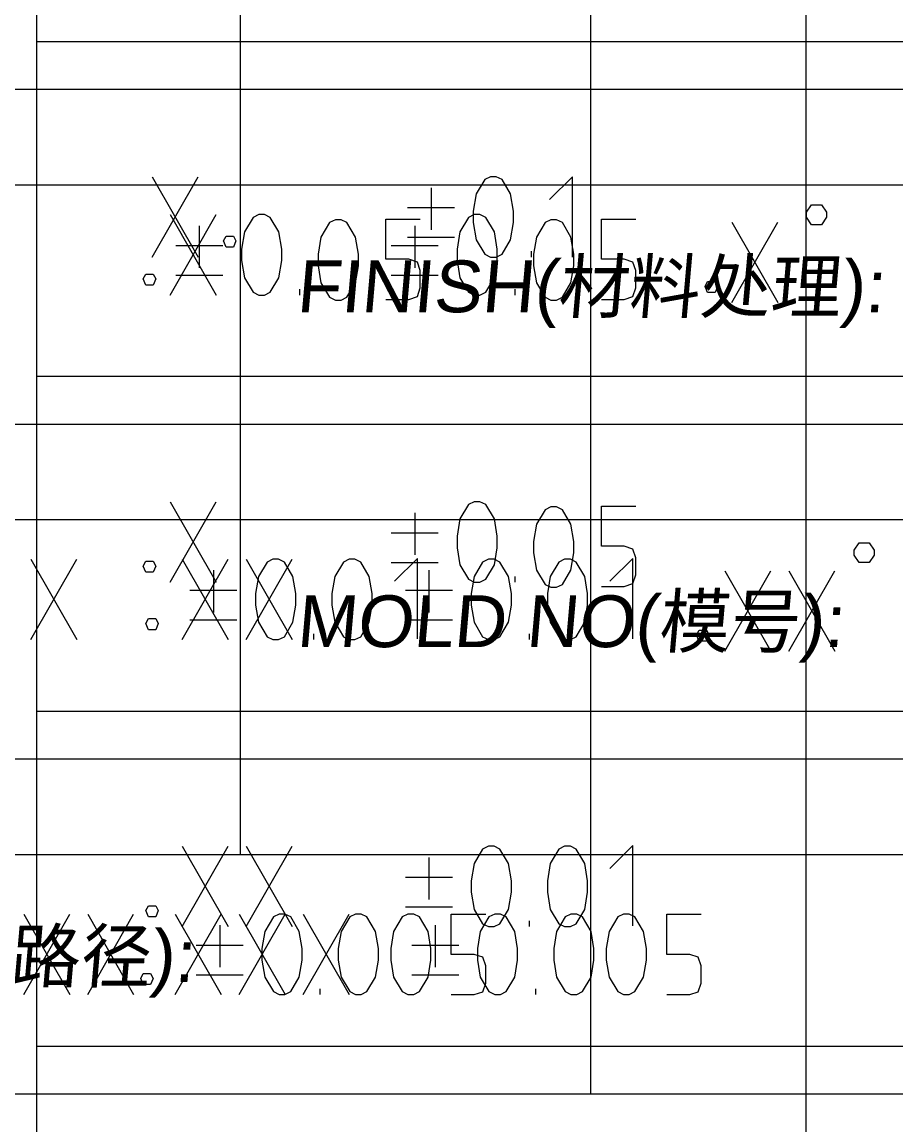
# Model space of a CAD drawing. Extents: x -144 to 4730, y -3845 to 502.
# Drawn here: x 116.6 to 127.72, y -264.95 to -250.91 of the extents above; entities that cross this region are included whole.
import ezdxf

# ---------------------------------------------------------------- set-up
doc = ezdxf.new("R2010")
doc.units = 0
doc.header["$LTSCALE"] = 15
doc.header["$MEASUREMENT"] = 0
doc.layers.add('轮廊线', color=7, linetype='CONTINUOUS', lineweight=13)
doc.styles.add('标准', font='arial.ttf', dxfattribs={"oblique": 5})

msp = doc.modelspace()

# ---------------------------------------------------------------- linework, layer by layer
at = {"layer": '轮廊线', "color": 7, "linetype": 'Continuous', "lineweight": 9}
for p, q in [((119.377, -240.195), (119.377, -261.508)), ((119.377, -240.195), (119.377, -261.508)), ((116.785, -247.505), (116.785, -273.08)), ((116.785, -247.505), (116.785, -273.08)), ((123.833, -247.505), (123.833, -264.555)), ((123.833, -247.505), (123.833, -264.555)), ((126.574, -247.505), (126.574, -264.555)), ((126.574, -247.505), (126.574, -264.555)), ((116.785, -251.16), (116.785, -276.735)), ((116.785, -251.16), (190.873, -251.16)), ((116.785, -251.16), (116.785, -276.735)), ((116.785, -251.16), (190.873, -251.16)), ((126.574, -251.16), (126.574, -268.21)), ((126.574, -251.16), (126.574, -268.21)), ((114.044, -251.768), (145.875, -251.768)), ((114.044, -251.768), (145.875, -251.768)), ((116.785, -251.768), (148.616, -251.768)), ((116.785, -251.768), (148.616, -251.768)), ((87.546, -252.983), (161.634, -252.983)), ((87.546, -252.983), (161.634, -252.983)), ((116.785, -255.422), (148.616, -255.422)), ((116.785, -255.422), (148.616, -255.422)), ((114.044, -256.03), (188.132, -256.03)), ((114.044, -256.03), (188.132, -256.03)), ((116.785, -256.03), (190.873, -256.03)), ((116.785, -256.03), (190.873, -256.03)), ((87.546, -257.245), (161.634, -257.245)), ((87.546, -257.245), (161.634, -257.245)), ((116.785, -259.685), (190.873, -259.685)), ((116.785, -259.685), (190.873, -259.685)), ((114.044, -260.293), (188.132, -260.293)), ((114.044, -260.293), (188.132, -260.293)), ((116.785, -260.293), (190.873, -260.293)), ((116.785, -260.293), (190.873, -260.293)), ((87.546, -261.508), (161.634, -261.508)), ((87.546, -261.508), (161.634, -261.508)), ((116.785, -263.948), (190.873, -263.948)), ((116.785, -263.948), (190.873, -263.948)), ((114.044, -264.555), (188.132, -264.555)), ((114.044, -264.555), (188.132, -264.555)), ((116.785, -264.555), (190.873, -264.555)), ((116.785, -264.555), (190.873, -264.555))]:
    msp.add_line(p, q, dxfattribs=at)
at = {"layer": '轮廊线', "color": 3, "lineweight": 9}
for p, q in [((118.258, -252.881), (118.842, -253.904)), ((118.258, -253.904), (118.842, -252.881)), ((118.258, -252.881), (118.842, -253.904)), ((118.258, -253.904), (118.842, -252.881)), ((122.489, -252.917), (122.38, -253.1)), ((122.489, -252.917), (122.38, -253.1)), ((122.563, -252.881), (122.489, -252.917)), ((122.563, -252.881), (122.489, -252.917)), ((122.636, -252.881), (122.563, -252.881)), ((122.636, -252.881), (122.563, -252.881)), ((122.709, -252.917), (122.636, -252.881)), ((122.709, -252.917), (122.636, -252.881)), ((122.818, -253.1), (122.709, -252.917)), ((122.818, -253.1), (122.709, -252.917)), ((123.606, -252.881), (123.314, -253.173)), ((123.606, -252.881), (123.314, -253.173)), ((123.606, -253.904), (123.606, -252.881)), ((123.606, -253.904), (123.606, -252.881)), ((121.806, -253.022), (121.806, -253.557)), ((121.806, -253.022), (121.806, -253.557)), ((122.38, -253.1), (122.343, -253.319)), ((122.38, -253.1), (122.343, -253.319)), ((122.855, -253.319), (122.818, -253.1)), ((122.855, -253.319), (122.818, -253.1)), ((121.507, -253.274), (122.105, -253.274)), ((121.507, -253.274), (122.105, -253.274)), ((126.584, -253.334), (126.647, -253.24)), ((126.584, -253.334), (126.647, -253.24)), ((126.647, -253.24), (126.773, -253.24)), ((126.647, -253.24), (126.773, -253.24)), ((126.773, -253.24), (126.836, -253.334)), ((126.773, -253.24), (126.836, -253.334)), ((118.489, -253.364), (119.073, -254.387)), ((118.489, -254.387), (119.073, -253.364)), ((118.489, -253.364), (119.073, -254.387)), ((118.489, -254.387), (119.073, -253.364)), ((119.542, -253.401), (119.432, -253.584)), ((119.542, -253.401), (119.432, -253.584)), ((119.615, -253.364), (119.542, -253.401)), ((119.615, -253.364), (119.542, -253.401)), ((119.688, -253.364), (119.615, -253.364)), ((119.688, -253.364), (119.615, -253.364)), ((119.761, -253.401), (119.688, -253.364)), ((119.761, -253.401), (119.688, -253.364)), ((119.871, -253.584), (119.761, -253.401)), ((119.871, -253.584), (119.761, -253.401)), ((121.232, -253.42), (121.67, -253.42)), ((121.232, -253.931), (121.232, -253.42)), ((121.232, -253.42), (121.67, -253.42)), ((121.232, -253.931), (121.232, -253.42)), ((122.283, -253.401), (122.174, -253.584)), ((122.283, -253.401), (122.174, -253.584)), ((122.356, -253.364), (122.283, -253.401)), ((122.356, -253.364), (122.283, -253.401)), ((122.343, -253.319), (122.343, -253.465)), ((122.343, -253.319), (122.343, -253.465)), ((122.429, -253.364), (122.356, -253.364)), ((122.429, -253.364), (122.356, -253.364)), ((122.502, -253.401), (122.429, -253.364)), ((122.502, -253.401), (122.429, -253.364)), ((122.612, -253.584), (122.502, -253.401)), ((122.612, -253.584), (122.502, -253.401)), ((122.855, -253.465), (122.855, -253.319)), ((122.855, -253.465), (122.855, -253.319)), ((123.973, -253.42), (124.411, -253.42)), ((123.973, -253.931), (123.973, -253.42)), ((123.973, -253.42), (124.411, -253.42)), ((123.973, -253.931), (123.973, -253.42)), ((126.584, -253.397), (126.584, -253.334)), ((126.584, -253.397), (126.584, -253.334)), ((126.647, -253.492), (126.584, -253.397)), ((126.647, -253.492), (126.584, -253.397)), ((126.836, -253.397), (126.773, -253.492)), ((126.836, -253.397), (126.773, -253.492)), ((126.836, -253.334), (126.836, -253.397)), ((126.836, -253.334), (126.836, -253.397)), ((118.858, -253.506), (118.858, -254.041)), ((118.858, -253.506), (118.858, -254.041)), ((120.516, -253.466), (120.406, -253.649)), ((120.516, -253.466), (120.406, -253.649)), ((120.589, -253.429), (120.516, -253.466)), ((120.589, -253.429), (120.516, -253.466)), ((120.662, -253.429), (120.589, -253.429)), ((120.662, -253.429), (120.589, -253.429)), ((120.735, -253.466), (120.662, -253.429)), ((120.735, -253.466), (120.662, -253.429)), ((120.845, -253.649), (120.735, -253.466)), ((120.845, -253.649), (120.735, -253.466)), ((121.599, -253.506), (121.599, -254.041)), ((121.599, -253.506), (121.599, -254.041)), ((122.343, -253.465), (122.38, -253.685)), ((122.343, -253.465), (122.38, -253.685)), ((122.818, -253.685), (122.855, -253.465)), ((122.818, -253.685), (122.855, -253.465)), ((123.257, -253.466), (123.148, -253.649)), ((123.257, -253.466), (123.148, -253.649)), ((123.33, -253.429), (123.257, -253.466)), ((123.33, -253.429), (123.257, -253.466)), ((123.403, -253.429), (123.33, -253.429)), ((123.403, -253.429), (123.33, -253.429)), ((123.477, -253.466), (123.403, -253.429)), ((123.477, -253.466), (123.403, -253.429)), ((123.586, -253.649), (123.477, -253.466)), ((123.586, -253.649), (123.477, -253.466)), ((125.633, -253.459), (126.217, -254.482)), ((125.633, -254.482), (126.217, -253.459)), ((125.633, -253.459), (126.217, -254.482)), ((125.633, -254.482), (126.217, -253.459)), ((125.633, -253.459), (126.217, -254.482)), ((125.633, -254.482), (126.217, -253.459)), ((125.633, -253.459), (126.217, -254.482)), ((125.633, -254.482), (126.217, -253.459)), ((126.773, -253.492), (126.647, -253.492)), ((126.773, -253.492), (126.647, -253.492)), ((119.166, -253.699), (119.198, -253.636)), ((119.166, -253.699), (119.198, -253.636)), ((119.198, -253.778), (119.166, -253.699)), ((119.198, -253.778), (119.166, -253.699)), ((119.198, -253.636), (119.292, -253.636)), ((119.198, -253.636), (119.292, -253.636)), ((119.292, -253.636), (119.324, -253.699)), ((119.292, -253.636), (119.324, -253.699)), ((119.324, -253.699), (119.292, -253.778)), ((119.324, -253.699), (119.292, -253.778)), ((119.432, -253.584), (119.396, -253.803)), ((119.432, -253.584), (119.396, -253.803)), ((119.907, -253.803), (119.871, -253.584)), ((119.907, -253.803), (119.871, -253.584)), ((120.406, -253.649), (120.37, -253.868)), ((120.406, -253.649), (120.37, -253.868)), ((120.882, -253.868), (120.845, -253.649)), ((120.882, -253.868), (120.845, -253.649)), ((121.507, -253.652), (122.105, -253.652)), ((121.507, -253.652), (122.105, -253.652)), ((122.174, -253.584), (122.137, -253.803)), ((122.174, -253.584), (122.137, -253.803)), ((122.38, -253.685), (122.489, -253.867)), ((122.38, -253.685), (122.489, -253.867)), ((122.649, -253.803), (122.612, -253.584)), ((122.649, -253.803), (122.612, -253.584)), ((122.709, -253.867), (122.818, -253.685)), ((122.709, -253.867), (122.818, -253.685)), ((123.148, -253.649), (123.111, -253.868)), ((123.148, -253.649), (123.111, -253.868)), ((123.623, -253.868), (123.586, -253.649)), ((123.623, -253.868), (123.586, -253.649)), ((118.559, -253.758), (119.157, -253.758)), ((118.559, -253.758), (119.157, -253.758)), ((119.292, -253.778), (119.198, -253.778)), ((119.292, -253.778), (119.198, -253.778)), ((119.396, -253.803), (119.396, -253.949)), ((119.396, -253.803), (119.396, -253.949)), ((119.907, -253.949), (119.907, -253.803)), ((119.907, -253.949), (119.907, -253.803)), ((121.3, -253.758), (121.899, -253.758)), ((121.3, -253.758), (121.899, -253.758)), ((122.137, -253.803), (122.137, -253.949)), ((122.137, -253.803), (122.137, -253.949)), ((122.649, -253.949), (122.649, -253.803)), ((122.649, -253.949), (122.649, -253.803)), ((123.084, -253.904), (123.084, -253.831)), ((123.084, -253.904), (123.084, -253.831)), ((119.396, -253.949), (119.432, -254.168)), ((119.396, -253.949), (119.432, -254.168)), ((119.871, -254.168), (119.907, -253.949)), ((119.871, -254.168), (119.907, -253.949)), ((120.37, -253.868), (120.37, -254.014)), ((120.37, -253.868), (120.37, -254.014)), ((120.882, -254.014), (120.882, -253.868)), ((120.882, -254.014), (120.882, -253.868)), ((121.524, -253.931), (121.232, -253.931)), ((121.524, -253.931), (121.232, -253.931)), ((121.633, -253.968), (121.524, -253.931)), ((121.633, -253.968), (121.524, -253.931)), ((121.67, -254.077), (121.633, -253.968)), ((121.67, -254.077), (121.633, -253.968)), ((122.137, -253.949), (122.174, -254.168)), ((122.137, -253.949), (122.174, -254.168)), ((122.489, -253.867), (122.563, -253.904)), ((122.489, -253.867), (122.563, -253.904)), ((122.563, -253.904), (122.636, -253.904)), ((122.563, -253.904), (122.636, -253.904)), ((122.612, -254.168), (122.649, -253.949)), ((122.612, -254.168), (122.649, -253.949)), ((122.636, -253.904), (122.709, -253.867)), ((122.636, -253.904), (122.709, -253.867)), ((123.111, -253.868), (123.111, -254.014)), ((123.111, -253.868), (123.111, -254.014)), ((123.623, -254.014), (123.623, -253.868)), ((123.623, -254.014), (123.623, -253.868)), ((124.265, -253.931), (123.973, -253.931)), ((124.265, -253.931), (123.973, -253.931)), ((124.375, -253.968), (124.265, -253.931)), ((124.375, -253.968), (124.265, -253.931)), ((124.411, -254.077), (124.375, -253.968)), ((124.411, -254.077), (124.375, -253.968)), ((118.146, -254.183), (118.177, -254.12)), ((118.146, -254.183), (118.177, -254.12)), ((118.177, -254.12), (118.272, -254.12)), ((118.177, -254.12), (118.272, -254.12)), ((118.272, -254.12), (118.303, -254.183)), ((118.272, -254.12), (118.303, -254.183)), ((120.37, -254.014), (120.406, -254.233)), ((120.37, -254.014), (120.406, -254.233)), ((120.845, -254.233), (120.882, -254.014)), ((120.845, -254.233), (120.882, -254.014)), ((121.67, -254.297), (121.67, -254.077)), ((121.67, -254.297), (121.67, -254.077)), ((123.111, -254.014), (123.148, -254.233)), ((123.111, -254.014), (123.148, -254.233)), ((123.586, -254.233), (123.623, -254.014)), ((123.586, -254.233), (123.623, -254.014)), ((124.411, -254.297), (124.411, -254.077)), ((124.411, -254.297), (124.411, -254.077)), ((118.177, -254.262), (118.146, -254.183)), ((118.177, -254.262), (118.146, -254.183)), ((118.272, -254.262), (118.177, -254.262)), ((118.272, -254.262), (118.177, -254.262)), ((118.303, -254.183), (118.272, -254.262)), ((118.303, -254.183), (118.272, -254.262)), ((118.559, -254.136), (119.157, -254.136)), ((118.559, -254.136), (119.157, -254.136)), ((119.432, -254.168), (119.542, -254.351)), ((119.432, -254.168), (119.542, -254.351)), ((119.761, -254.351), (119.871, -254.168)), ((119.761, -254.351), (119.871, -254.168)), ((120.406, -254.233), (120.516, -254.416)), ((120.406, -254.233), (120.516, -254.416)), ((120.735, -254.416), (120.845, -254.233)), ((120.735, -254.416), (120.845, -254.233)), ((121.3, -254.136), (121.899, -254.136)), ((121.3, -254.136), (121.899, -254.136)), ((122.174, -254.168), (122.283, -254.351)), ((122.174, -254.168), (122.283, -254.351)), ((122.502, -254.351), (122.612, -254.168)), ((122.502, -254.351), (122.612, -254.168)), ((123.148, -254.233), (123.257, -254.416)), ((123.148, -254.233), (123.257, -254.416)), ((123.477, -254.416), (123.586, -254.233)), ((123.477, -254.416), (123.586, -254.233)), ((125.293, -254.277), (125.324, -254.214)), ((125.293, -254.277), (125.324, -254.214)), ((125.293, -254.277), (125.324, -254.214)), ((125.293, -254.277), (125.324, -254.214)), ((125.324, -254.214), (125.419, -254.214)), ((125.324, -254.214), (125.419, -254.214)), ((125.324, -254.214), (125.419, -254.214)), ((125.324, -254.214), (125.419, -254.214)), ((125.419, -254.214), (125.45, -254.277)), ((125.419, -254.214), (125.45, -254.277)), ((125.419, -254.214), (125.45, -254.277)), ((125.419, -254.214), (125.45, -254.277)), ((119.542, -254.351), (119.615, -254.387)), ((119.542, -254.351), (119.615, -254.387)), ((119.615, -254.387), (119.688, -254.387)), ((119.615, -254.387), (119.688, -254.387)), ((119.688, -254.387), (119.761, -254.351)), ((119.688, -254.387), (119.761, -254.351)), ((120.137, -254.387), (120.137, -254.314)), ((120.137, -254.387), (120.137, -254.314)), ((121.524, -254.443), (121.633, -254.406)), ((121.524, -254.443), (121.633, -254.406)), ((121.633, -254.406), (121.67, -254.297)), ((121.633, -254.406), (121.67, -254.297)), ((122.283, -254.351), (122.356, -254.387)), ((122.283, -254.351), (122.356, -254.387)), ((122.356, -254.387), (122.429, -254.387)), ((122.356, -254.387), (122.429, -254.387)), ((122.429, -254.387), (122.502, -254.351)), ((122.429, -254.387), (122.502, -254.351)), ((122.878, -254.387), (122.878, -254.314)), ((122.878, -254.387), (122.878, -254.314)), ((124.265, -254.443), (124.375, -254.406)), ((124.265, -254.443), (124.375, -254.406)), ((124.375, -254.406), (124.411, -254.297)), ((124.375, -254.406), (124.411, -254.297)), ((125.324, -254.356), (125.293, -254.277)), ((125.324, -254.356), (125.293, -254.277)), ((125.324, -254.356), (125.293, -254.277)), ((125.324, -254.356), (125.293, -254.277)), ((125.419, -254.356), (125.324, -254.356)), ((125.419, -254.356), (125.324, -254.356)), ((125.419, -254.356), (125.324, -254.356)), ((125.419, -254.356), (125.324, -254.356)), ((125.45, -254.277), (125.419, -254.356)), ((125.45, -254.277), (125.419, -254.356)), ((125.45, -254.277), (125.419, -254.356)), ((125.45, -254.277), (125.419, -254.356)), ((120.516, -254.416), (120.589, -254.452)), ((120.516, -254.416), (120.589, -254.452)), ((120.589, -254.452), (120.662, -254.452)), ((120.589, -254.452), (120.662, -254.452)), ((120.662, -254.452), (120.735, -254.416)), ((120.662, -254.452), (120.735, -254.416)), ((121.232, -254.443), (121.524, -254.443)), ((121.232, -254.443), (121.524, -254.443)), ((123.257, -254.416), (123.33, -254.452)), ((123.257, -254.416), (123.33, -254.452)), ((123.33, -254.452), (123.403, -254.452)), ((123.33, -254.452), (123.403, -254.452)), ((123.403, -254.452), (123.477, -254.416)), ((123.403, -254.452), (123.477, -254.416)), ((123.973, -254.443), (124.265, -254.443)), ((123.973, -254.443), (124.265, -254.443)), ((118.489, -257.019), (119.073, -258.042)), ((118.489, -258.042), (119.073, -257.019)), ((118.489, -257.019), (119.073, -258.042)), ((118.489, -258.042), (119.073, -257.019)), ((122.283, -257.056), (122.174, -257.238)), ((122.283, -257.056), (122.174, -257.238)), ((122.356, -257.019), (122.283, -257.056)), ((122.356, -257.019), (122.283, -257.056)), ((122.429, -257.019), (122.356, -257.019)), ((122.429, -257.019), (122.356, -257.019)), ((122.502, -257.056), (122.429, -257.019)), ((122.502, -257.056), (122.429, -257.019)), ((122.612, -257.238), (122.502, -257.056)), ((122.612, -257.238), (122.502, -257.056)), ((121.599, -257.161), (121.599, -257.696)), ((121.599, -257.161), (121.599, -257.696)), ((123.257, -257.121), (123.148, -257.304)), ((123.257, -257.121), (123.148, -257.304)), ((123.33, -257.084), (123.257, -257.121)), ((123.33, -257.084), (123.257, -257.121)), ((123.403, -257.084), (123.33, -257.084)), ((123.403, -257.084), (123.33, -257.084)), ((123.477, -257.121), (123.403, -257.084)), ((123.477, -257.121), (123.403, -257.084)), ((123.586, -257.304), (123.477, -257.121)), ((123.586, -257.304), (123.477, -257.121)), ((123.973, -257.074), (124.411, -257.074)), ((123.973, -257.586), (123.973, -257.074)), ((123.973, -257.074), (124.411, -257.074)), ((123.973, -257.586), (123.973, -257.074)), ((122.174, -257.238), (122.137, -257.458)), ((122.174, -257.238), (122.137, -257.458)), ((122.649, -257.458), (122.612, -257.238)), ((122.649, -257.458), (122.612, -257.238)), ((123.148, -257.304), (123.111, -257.523)), ((123.148, -257.304), (123.111, -257.523)), ((123.623, -257.523), (123.586, -257.304)), ((123.623, -257.523), (123.586, -257.304)), ((121.3, -257.413), (121.899, -257.413)), ((121.3, -257.413), (121.899, -257.413)), ((122.137, -257.458), (122.137, -257.604)), ((122.137, -257.458), (122.137, -257.604)), ((122.649, -257.604), (122.649, -257.458)), ((122.649, -257.604), (122.649, -257.458)), ((122.137, -257.604), (122.174, -257.823)), ((122.137, -257.604), (122.174, -257.823)), ((122.612, -257.823), (122.649, -257.604)), ((122.612, -257.823), (122.649, -257.604)), ((123.111, -257.523), (123.111, -257.669)), ((123.111, -257.523), (123.111, -257.669)), ((123.623, -257.669), (123.623, -257.523)), ((123.623, -257.669), (123.623, -257.523)), ((124.265, -257.586), (123.973, -257.586)), ((124.265, -257.586), (123.973, -257.586)), ((124.375, -257.623), (124.265, -257.586)), ((124.375, -257.623), (124.265, -257.586)), ((124.411, -257.732), (124.375, -257.623)), ((124.411, -257.732), (124.375, -257.623)), ((127.191, -257.635), (127.254, -257.54)), ((127.191, -257.635), (127.254, -257.54)), ((127.191, -257.697), (127.191, -257.635)), ((127.191, -257.697), (127.191, -257.635)), ((127.254, -257.54), (127.38, -257.54)), ((127.254, -257.54), (127.38, -257.54)), ((127.38, -257.54), (127.443, -257.635)), ((127.38, -257.54), (127.443, -257.635)), ((127.443, -257.635), (127.443, -257.697)), ((127.443, -257.635), (127.443, -257.697)), ((116.714, -257.75), (117.299, -258.774)), ((116.714, -258.774), (117.299, -257.75)), ((116.714, -257.75), (117.299, -258.774)), ((116.714, -258.774), (117.299, -257.75)), ((118.146, -257.838), (118.177, -257.775)), ((118.146, -257.838), (118.177, -257.775)), ((118.177, -257.775), (118.272, -257.775)), ((118.177, -257.775), (118.272, -257.775)), ((118.272, -257.775), (118.303, -257.838)), ((118.272, -257.775), (118.303, -257.838)), ((118.641, -257.75), (119.226, -258.774)), ((118.641, -258.774), (119.226, -257.75)), ((118.641, -257.75), (119.226, -258.774)), ((118.641, -258.774), (119.226, -257.75)), ((119.455, -257.75), (120.04, -258.774)), ((119.455, -258.774), (120.04, -257.75)), ((119.455, -257.75), (120.04, -258.774)), ((119.455, -258.774), (120.04, -257.75)), ((119.794, -257.75), (119.721, -257.787)), ((119.794, -257.75), (119.721, -257.787)), ((119.867, -257.75), (119.794, -257.75)), ((119.867, -257.75), (119.794, -257.75)), ((119.94, -257.787), (119.867, -257.75)), ((119.94, -257.787), (119.867, -257.75)), ((120.765, -257.75), (120.692, -257.787)), ((120.765, -257.75), (120.692, -257.787)), ((120.838, -257.75), (120.765, -257.75)), ((120.838, -257.75), (120.765, -257.75)), ((120.911, -257.787), (120.838, -257.75)), ((120.911, -257.787), (120.838, -257.75)), ((121.634, -257.74), (121.341, -258.032)), ((121.634, -257.74), (121.341, -258.032)), ((121.634, -258.763), (121.634, -257.74)), ((121.634, -258.763), (121.634, -257.74)), ((122.536, -257.75), (122.462, -257.787)), ((122.536, -257.75), (122.462, -257.787)), ((122.609, -257.75), (122.536, -257.75)), ((122.609, -257.75), (122.536, -257.75)), ((122.682, -257.787), (122.609, -257.75)), ((122.682, -257.787), (122.609, -257.75)), ((123.111, -257.669), (123.148, -257.888)), ((123.111, -257.669), (123.148, -257.888)), ((123.506, -257.75), (123.433, -257.787)), ((123.506, -257.75), (123.433, -257.787)), ((123.579, -257.75), (123.506, -257.75)), ((123.579, -257.75), (123.506, -257.75)), ((123.652, -257.787), (123.579, -257.75)), ((123.652, -257.787), (123.579, -257.75)), ((123.586, -257.888), (123.623, -257.669)), ((123.586, -257.888), (123.623, -257.669)), ((124.375, -257.74), (124.082, -258.032)), ((124.375, -257.74), (124.082, -258.032)), ((124.375, -258.763), (124.375, -257.74)), ((124.375, -258.763), (124.375, -257.74)), ((124.411, -257.951), (124.411, -257.732)), ((124.411, -257.951), (124.411, -257.732)), ((127.254, -257.792), (127.191, -257.697)), ((127.254, -257.792), (127.191, -257.697)), ((127.443, -257.697), (127.38, -257.792)), ((127.443, -257.697), (127.38, -257.792)), ((118.177, -257.916), (118.146, -257.838)), ((118.177, -257.916), (118.146, -257.838)), ((118.303, -257.838), (118.272, -257.916)), ((118.303, -257.838), (118.272, -257.916)), ((119.038, -257.892), (119.038, -258.427)), ((119.038, -257.892), (119.038, -258.427)), ((119.721, -257.787), (119.612, -257.97)), ((119.721, -257.787), (119.612, -257.97)), ((120.05, -257.97), (119.94, -257.787)), ((120.05, -257.97), (119.94, -257.787)), ((120.692, -257.787), (120.582, -257.97)), ((120.692, -257.787), (120.582, -257.97)), ((121.021, -257.97), (120.911, -257.787)), ((121.021, -257.97), (120.911, -257.787)), ((121.3, -257.791), (121.899, -257.791)), ((121.3, -257.791), (121.899, -257.791)), ((121.779, -257.892), (121.779, -258.427)), ((121.779, -257.892), (121.779, -258.427)), ((122.174, -257.823), (122.283, -258.006)), ((122.174, -257.823), (122.283, -258.006)), ((122.462, -257.787), (122.353, -257.97)), ((122.462, -257.787), (122.353, -257.97)), ((122.502, -258.006), (122.612, -257.823)), ((122.502, -258.006), (122.612, -257.823)), ((122.791, -257.97), (122.682, -257.787)), ((122.791, -257.97), (122.682, -257.787)), ((123.148, -257.888), (123.257, -258.071)), ((123.148, -257.888), (123.257, -258.071)), ((123.433, -257.787), (123.323, -257.97)), ((123.433, -257.787), (123.323, -257.97)), ((123.477, -258.071), (123.586, -257.888)), ((123.477, -258.071), (123.586, -257.888)), ((123.762, -257.97), (123.652, -257.787)), ((123.762, -257.97), (123.652, -257.787)), ((125.544, -257.897), (126.128, -258.92)), ((125.544, -258.92), (126.128, -257.897)), ((125.544, -257.897), (126.128, -258.92)), ((125.544, -258.92), (126.128, -257.897)), ((126.358, -257.897), (126.942, -258.92)), ((126.358, -258.92), (126.942, -257.897)), ((126.358, -257.897), (126.942, -258.92)), ((126.358, -258.92), (126.942, -257.897)), ((127.38, -257.792), (127.254, -257.792)), ((127.38, -257.792), (127.254, -257.792)), ((118.272, -257.916), (118.177, -257.916)), ((118.272, -257.916), (118.177, -257.916)), ((119.612, -257.97), (119.575, -258.189)), ((119.612, -257.97), (119.575, -258.189)), ((120.087, -258.189), (120.05, -257.97)), ((120.087, -258.189), (120.05, -257.97)), ((120.582, -257.97), (120.546, -258.189)), ((120.582, -257.97), (120.546, -258.189)), ((121.057, -258.189), (121.021, -257.97)), ((121.057, -258.189), (121.021, -257.97)), ((122.283, -258.006), (122.356, -258.042)), ((122.283, -258.006), (122.356, -258.042)), ((122.353, -257.97), (122.316, -258.189)), ((122.353, -257.97), (122.316, -258.189)), ((122.356, -258.042), (122.429, -258.042)), ((122.356, -258.042), (122.429, -258.042)), ((122.429, -258.042), (122.502, -258.006)), ((122.429, -258.042), (122.502, -258.006)), ((122.828, -258.189), (122.791, -257.97)), ((122.828, -258.189), (122.791, -257.97)), ((122.878, -258.042), (122.878, -257.969)), ((122.878, -258.042), (122.878, -257.969)), ((123.323, -257.97), (123.287, -258.189)), ((123.323, -257.97), (123.287, -258.189)), ((123.798, -258.189), (123.762, -257.97)), ((123.798, -258.189), (123.762, -257.97)), ((124.375, -258.061), (124.411, -257.951)), ((124.375, -258.061), (124.411, -257.951)), ((118.738, -258.144), (119.337, -258.144)), ((118.738, -258.144), (119.337, -258.144)), ((119.575, -258.189), (119.575, -258.335)), ((119.575, -258.189), (119.575, -258.335)), ((120.087, -258.335), (120.087, -258.189)), ((120.087, -258.335), (120.087, -258.189)), ((120.546, -258.189), (120.546, -258.335)), ((120.546, -258.189), (120.546, -258.335)), ((121.057, -258.335), (121.057, -258.189)), ((121.057, -258.335), (121.057, -258.189)), ((121.48, -258.144), (122.078, -258.144)), ((121.48, -258.144), (122.078, -258.144)), ((122.316, -258.189), (122.316, -258.335)), ((122.316, -258.189), (122.316, -258.335)), ((122.828, -258.335), (122.828, -258.189)), ((122.828, -258.335), (122.828, -258.189)), ((123.257, -258.071), (123.33, -258.107)), ((123.257, -258.071), (123.33, -258.107)), ((123.287, -258.189), (123.287, -258.335)), ((123.287, -258.189), (123.287, -258.335)), ((123.33, -258.107), (123.403, -258.107)), ((123.33, -258.107), (123.403, -258.107)), ((123.403, -258.107), (123.477, -258.071)), ((123.403, -258.107), (123.477, -258.071)), ((123.798, -258.335), (123.798, -258.189)), ((123.798, -258.335), (123.798, -258.189)), ((123.973, -258.098), (124.265, -258.098)), ((123.973, -258.098), (124.265, -258.098)), ((124.265, -258.098), (124.375, -258.061)), ((124.265, -258.098), (124.375, -258.061)), ((119.575, -258.335), (119.612, -258.554)), ((119.575, -258.335), (119.612, -258.554)), ((120.05, -258.554), (120.087, -258.335)), ((120.05, -258.554), (120.087, -258.335)), ((120.546, -258.335), (120.582, -258.554)), ((120.546, -258.335), (120.582, -258.554)), ((121.021, -258.554), (121.057, -258.335)), ((121.021, -258.554), (121.057, -258.335)), ((122.316, -258.335), (122.353, -258.554)), ((122.316, -258.335), (122.353, -258.554)), ((122.791, -258.554), (122.828, -258.335)), ((122.791, -258.554), (122.828, -258.335)), ((123.287, -258.335), (123.323, -258.554)), ((123.287, -258.335), (123.323, -258.554)), ((123.762, -258.554), (123.798, -258.335)), ((123.762, -258.554), (123.798, -258.335)), ((118.179, -258.569), (118.211, -258.506)), ((118.179, -258.569), (118.211, -258.506)), ((118.211, -258.648), (118.179, -258.569)), ((118.211, -258.648), (118.179, -258.569)), ((118.211, -258.506), (118.305, -258.506)), ((118.211, -258.506), (118.305, -258.506)), ((118.305, -258.506), (118.336, -258.569)), ((118.305, -258.506), (118.336, -258.569)), ((118.336, -258.569), (118.305, -258.648)), ((118.336, -258.569), (118.305, -258.648)), ((118.738, -258.522), (119.337, -258.522)), ((118.738, -258.522), (119.337, -258.522)), ((119.612, -258.554), (119.721, -258.737)), ((119.612, -258.554), (119.721, -258.737)), ((119.94, -258.737), (120.05, -258.554)), ((119.94, -258.737), (120.05, -258.554)), ((120.582, -258.554), (120.692, -258.737)), ((120.582, -258.554), (120.692, -258.737)), ((120.911, -258.737), (121.021, -258.554)), ((120.911, -258.737), (121.021, -258.554)), ((121.48, -258.522), (122.078, -258.522)), ((121.48, -258.522), (122.078, -258.522)), ((122.353, -258.554), (122.462, -258.737)), ((122.353, -258.554), (122.462, -258.737)), ((122.682, -258.737), (122.791, -258.554)), ((122.682, -258.737), (122.791, -258.554)), ((123.323, -258.554), (123.433, -258.737)), ((123.323, -258.554), (123.433, -258.737)), ((123.652, -258.737), (123.762, -258.554)), ((123.652, -258.737), (123.762, -258.554)), ((118.305, -258.648), (118.211, -258.648)), ((118.305, -258.648), (118.211, -258.648)), ((119.721, -258.737), (119.794, -258.774)), ((119.721, -258.737), (119.794, -258.774)), ((119.867, -258.774), (119.94, -258.737)), ((119.867, -258.774), (119.94, -258.737)), ((120.316, -258.774), (120.316, -258.7)), ((120.316, -258.774), (120.316, -258.7)), ((120.692, -258.737), (120.765, -258.774)), ((120.692, -258.737), (120.765, -258.774)), ((120.838, -258.774), (120.911, -258.737)), ((120.838, -258.774), (120.911, -258.737)), ((122.462, -258.737), (122.536, -258.774)), ((122.462, -258.737), (122.536, -258.774)), ((122.609, -258.774), (122.682, -258.737)), ((122.609, -258.774), (122.682, -258.737)), ((123.057, -258.774), (123.057, -258.7)), ((123.057, -258.774), (123.057, -258.7)), ((123.433, -258.737), (123.506, -258.774)), ((123.433, -258.737), (123.506, -258.774)), ((123.579, -258.774), (123.652, -258.737)), ((123.579, -258.774), (123.652, -258.737)), ((125.185, -258.716), (125.217, -258.653)), ((125.185, -258.716), (125.217, -258.653)), ((125.217, -258.794), (125.185, -258.716)), ((125.217, -258.794), (125.185, -258.716)), ((125.217, -258.653), (125.311, -258.653)), ((125.217, -258.653), (125.311, -258.653)), ((125.311, -258.653), (125.343, -258.716)), ((125.311, -258.653), (125.343, -258.716)), ((125.343, -258.716), (125.311, -258.794)), ((125.343, -258.716), (125.311, -258.794)), ((119.794, -258.774), (119.867, -258.774)), ((119.794, -258.774), (119.867, -258.774)), ((120.765, -258.774), (120.838, -258.774)), ((120.765, -258.774), (120.838, -258.774)), ((122.536, -258.774), (122.609, -258.774)), ((122.536, -258.774), (122.609, -258.774)), ((123.506, -258.774), (123.579, -258.774)), ((123.506, -258.774), (123.579, -258.774)), ((125.311, -258.794), (125.217, -258.794)), ((125.311, -258.794), (125.217, -258.794)), ((118.641, -261.405), (119.226, -262.428)), ((118.641, -262.428), (119.226, -261.405)), ((118.641, -261.405), (119.226, -262.428)), ((118.641, -262.428), (119.226, -261.405)), ((119.455, -261.405), (120.04, -262.428)), ((119.455, -262.428), (120.04, -261.405)), ((119.455, -261.405), (120.04, -262.428)), ((119.455, -262.428), (120.04, -261.405)), ((122.536, -261.405), (122.462, -261.442)), ((122.536, -261.405), (122.462, -261.442)), ((122.609, -261.405), (122.536, -261.405)), ((122.609, -261.405), (122.536, -261.405)), ((122.682, -261.442), (122.609, -261.405)), ((122.682, -261.442), (122.609, -261.405)), ((123.506, -261.405), (123.433, -261.442)), ((123.506, -261.405), (123.433, -261.442)), ((123.579, -261.405), (123.506, -261.405)), ((123.579, -261.405), (123.506, -261.405)), ((123.652, -261.442), (123.579, -261.405)), ((123.652, -261.442), (123.579, -261.405)), ((124.375, -261.395), (124.082, -261.687)), ((124.375, -261.395), (124.082, -261.687)), ((124.375, -262.418), (124.375, -261.395)), ((124.375, -262.418), (124.375, -261.395)), ((121.779, -261.547), (121.779, -262.082)), ((121.779, -261.547), (121.779, -262.082)), ((122.462, -261.442), (122.353, -261.625)), ((122.462, -261.442), (122.353, -261.625)), ((122.791, -261.625), (122.682, -261.442)), ((122.791, -261.625), (122.682, -261.442)), ((123.433, -261.442), (123.323, -261.625)), ((123.433, -261.442), (123.323, -261.625)), ((123.762, -261.625), (123.652, -261.442)), ((123.762, -261.625), (123.652, -261.442)), ((122.353, -261.625), (122.316, -261.844)), ((122.353, -261.625), (122.316, -261.844)), ((122.828, -261.844), (122.791, -261.625)), ((122.828, -261.844), (122.791, -261.625)), ((123.323, -261.625), (123.287, -261.844)), ((123.323, -261.625), (123.287, -261.844)), ((123.798, -261.844), (123.762, -261.625)), ((123.798, -261.844), (123.762, -261.625)), ((121.48, -261.799), (122.078, -261.799)), ((121.48, -261.799), (122.078, -261.799)), ((122.316, -261.844), (122.316, -261.99)), ((122.316, -261.844), (122.316, -261.99)), ((122.828, -261.99), (122.828, -261.844)), ((122.828, -261.99), (122.828, -261.844)), ((123.287, -261.844), (123.287, -261.99)), ((123.287, -261.844), (123.287, -261.99)), ((123.798, -261.99), (123.798, -261.844)), ((123.798, -261.99), (123.798, -261.844)), ((122.316, -261.99), (122.353, -262.209)), ((122.316, -261.99), (122.353, -262.209)), ((122.791, -262.209), (122.828, -261.99)), ((122.791, -262.209), (122.828, -261.99)), ((123.287, -261.99), (123.323, -262.209)), ((123.287, -261.99), (123.323, -262.209)), ((123.762, -262.209), (123.798, -261.99)), ((123.762, -262.209), (123.798, -261.99)), ((116.624, -262.269), (117.209, -263.292)), ((116.624, -263.292), (117.209, -262.269)), ((116.624, -262.269), (117.209, -263.292)), ((116.624, -263.292), (117.209, -262.269)), ((117.438, -262.269), (118.023, -263.292)), ((117.438, -263.292), (118.023, -262.269)), ((117.438, -262.269), (118.023, -263.292)), ((117.438, -263.292), (118.023, -262.269)), ((118.179, -262.224), (118.211, -262.161)), ((118.179, -262.224), (118.211, -262.161)), ((118.211, -262.302), (118.179, -262.224)), ((118.211, -262.302), (118.179, -262.224)), ((118.211, -262.161), (118.305, -262.161)), ((118.211, -262.161), (118.305, -262.161)), ((118.305, -262.161), (118.336, -262.224)), ((118.305, -262.161), (118.336, -262.224)), ((118.336, -262.224), (118.305, -262.302)), ((118.336, -262.224), (118.305, -262.302)), ((118.551, -262.269), (119.136, -263.292)), ((118.551, -263.292), (119.136, -262.269)), ((118.551, -262.269), (119.136, -263.292)), ((118.551, -263.292), (119.136, -262.269)), ((119.365, -262.269), (119.95, -263.292)), ((119.365, -263.292), (119.95, -262.269)), ((119.365, -262.269), (119.95, -263.292)), ((119.365, -263.292), (119.95, -262.269)), ((119.875, -262.269), (119.802, -262.305)), ((119.875, -262.269), (119.802, -262.305)), ((119.948, -262.269), (119.875, -262.269)), ((119.948, -262.269), (119.875, -262.269)), ((120.021, -262.305), (119.948, -262.269)), ((120.021, -262.305), (119.948, -262.269)), ((120.179, -262.269), (120.764, -263.292)), ((120.179, -263.292), (120.764, -262.269)), ((120.179, -262.269), (120.764, -263.292)), ((120.179, -263.292), (120.764, -262.269)), ((120.845, -262.269), (120.772, -262.305)), ((120.845, -262.269), (120.772, -262.305)), ((120.918, -262.269), (120.845, -262.269)), ((120.918, -262.269), (120.845, -262.269)), ((120.991, -262.305), (120.918, -262.269)), ((120.991, -262.305), (120.918, -262.269)), ((121.513, -262.269), (121.44, -262.305)), ((121.513, -262.269), (121.44, -262.305)), ((121.48, -262.177), (122.078, -262.177)), ((121.48, -262.177), (122.078, -262.177)), ((121.586, -262.269), (121.513, -262.269)), ((121.586, -262.269), (121.513, -262.269)), ((121.659, -262.305), (121.586, -262.269)), ((121.659, -262.305), (121.586, -262.269)), ((122.353, -262.209), (122.462, -262.392)), ((122.353, -262.209), (122.462, -262.392)), ((122.616, -262.269), (122.543, -262.305)), ((122.616, -262.269), (122.543, -262.305)), ((122.689, -262.269), (122.616, -262.269)), ((122.689, -262.269), (122.616, -262.269)), ((122.682, -262.392), (122.791, -262.209)), ((122.682, -262.392), (122.791, -262.209)), ((122.762, -262.305), (122.689, -262.269)), ((122.762, -262.305), (122.689, -262.269)), ((123.323, -262.209), (123.433, -262.392)), ((123.323, -262.209), (123.433, -262.392)), ((123.586, -262.269), (123.513, -262.305)), ((123.586, -262.269), (123.513, -262.305)), ((123.659, -262.269), (123.586, -262.269)), ((123.659, -262.269), (123.586, -262.269)), ((123.652, -262.392), (123.762, -262.209)), ((123.652, -262.392), (123.762, -262.209)), ((123.732, -262.305), (123.659, -262.269)), ((123.732, -262.305), (123.659, -262.269)), ((124.254, -262.269), (124.181, -262.305)), ((124.254, -262.269), (124.181, -262.305)), ((124.327, -262.269), (124.254, -262.269)), ((124.327, -262.269), (124.254, -262.269)), ((124.4, -262.305), (124.327, -262.269)), ((124.4, -262.305), (124.327, -262.269)), ((118.305, -262.302), (118.211, -262.302)), ((118.305, -262.302), (118.211, -262.302)), ((119.802, -262.305), (119.692, -262.488)), ((119.802, -262.305), (119.692, -262.488)), ((120.13, -262.488), (120.021, -262.305)), ((120.13, -262.488), (120.021, -262.305)), ((120.772, -262.305), (120.662, -262.488)), ((120.772, -262.305), (120.662, -262.488)), ((121.101, -262.488), (120.991, -262.305)), ((121.101, -262.488), (120.991, -262.305)), ((121.44, -262.305), (121.33, -262.488)), ((121.44, -262.305), (121.33, -262.488)), ((121.769, -262.488), (121.659, -262.305)), ((121.769, -262.488), (121.659, -262.305)), ((122.063, -262.269), (122.502, -262.269)), ((122.063, -262.781), (122.063, -262.269)), ((122.063, -262.269), (122.502, -262.269)), ((122.063, -262.781), (122.063, -262.269)), ((122.543, -262.305), (122.433, -262.488)), ((122.543, -262.305), (122.433, -262.488)), ((122.462, -262.392), (122.536, -262.428)), ((122.462, -262.392), (122.536, -262.428)), ((122.609, -262.428), (122.682, -262.392)), ((122.609, -262.428), (122.682, -262.392)), ((122.872, -262.488), (122.762, -262.305)), ((122.872, -262.488), (122.762, -262.305)), ((123.057, -262.428), (123.057, -262.355)), ((123.057, -262.428), (123.057, -262.355)), ((123.513, -262.305), (123.404, -262.488)), ((123.513, -262.305), (123.404, -262.488)), ((123.433, -262.392), (123.506, -262.428)), ((123.433, -262.392), (123.506, -262.428)), ((123.579, -262.428), (123.652, -262.392)), ((123.579, -262.428), (123.652, -262.392)), ((123.842, -262.488), (123.732, -262.305)), ((123.842, -262.488), (123.732, -262.305)), ((124.181, -262.305), (124.071, -262.488)), ((124.181, -262.305), (124.071, -262.488)), ((124.51, -262.488), (124.4, -262.305)), ((124.51, -262.488), (124.4, -262.305)), ((124.804, -262.269), (125.243, -262.269)), ((124.804, -262.781), (124.804, -262.269)), ((124.804, -262.269), (125.243, -262.269)), ((124.804, -262.781), (124.804, -262.269)), ((119.118, -262.41), (119.118, -262.945)), ((119.118, -262.41), (119.118, -262.945)), ((119.692, -262.488), (119.655, -262.707)), ((119.692, -262.488), (119.655, -262.707)), ((120.167, -262.707), (120.13, -262.488)), ((120.167, -262.707), (120.13, -262.488)), ((120.662, -262.488), (120.626, -262.707)), ((120.662, -262.488), (120.626, -262.707)), ((121.137, -262.707), (121.101, -262.488)), ((121.137, -262.707), (121.101, -262.488)), ((121.33, -262.488), (121.294, -262.707)), ((121.33, -262.488), (121.294, -262.707)), ((121.805, -262.707), (121.769, -262.488)), ((121.805, -262.707), (121.769, -262.488)), ((121.859, -262.41), (121.859, -262.945)), ((121.859, -262.41), (121.859, -262.945)), ((122.433, -262.488), (122.397, -262.707)), ((122.433, -262.488), (122.397, -262.707)), ((122.536, -262.428), (122.609, -262.428)), ((122.536, -262.428), (122.609, -262.428)), ((122.908, -262.707), (122.872, -262.488)), ((122.908, -262.707), (122.872, -262.488)), ((123.404, -262.488), (123.367, -262.707)), ((123.404, -262.488), (123.367, -262.707)), ((123.506, -262.428), (123.579, -262.428)), ((123.506, -262.428), (123.579, -262.428)), ((123.879, -262.707), (123.842, -262.488)), ((123.879, -262.707), (123.842, -262.488)), ((124.071, -262.488), (124.035, -262.707)), ((124.071, -262.488), (124.035, -262.707)), ((124.546, -262.707), (124.51, -262.488)), ((124.546, -262.707), (124.51, -262.488)), ((118.819, -262.662), (119.417, -262.662)), ((118.819, -262.662), (119.417, -262.662)), ((121.56, -262.662), (122.158, -262.662)), ((121.56, -262.662), (122.158, -262.662)), ((119.655, -262.707), (119.655, -262.853)), ((119.655, -262.707), (119.655, -262.853)), ((120.167, -262.853), (120.167, -262.707)), ((120.167, -262.853), (120.167, -262.707)), ((120.626, -262.707), (120.626, -262.853)), ((120.626, -262.707), (120.626, -262.853)), ((121.137, -262.853), (121.137, -262.707)), ((121.137, -262.853), (121.137, -262.707)), ((121.294, -262.707), (121.294, -262.853)), ((121.294, -262.707), (121.294, -262.853)), ((121.805, -262.853), (121.805, -262.707)), ((121.805, -262.853), (121.805, -262.707)), ((122.356, -262.781), (122.063, -262.781)), ((122.356, -262.781), (122.063, -262.781)), ((122.465, -262.817), (122.356, -262.781)), ((122.465, -262.817), (122.356, -262.781)), ((122.397, -262.707), (122.397, -262.853)), ((122.397, -262.707), (122.397, -262.853)), ((122.502, -262.927), (122.465, -262.817)), ((122.502, -262.927), (122.465, -262.817)), ((122.908, -262.853), (122.908, -262.707)), ((122.908, -262.853), (122.908, -262.707)), ((123.367, -262.707), (123.367, -262.853)), ((123.367, -262.707), (123.367, -262.853)), ((123.879, -262.853), (123.879, -262.707)), ((123.879, -262.853), (123.879, -262.707)), ((124.035, -262.707), (124.035, -262.853)), ((124.035, -262.707), (124.035, -262.853)), ((124.546, -262.853), (124.546, -262.707)), ((124.546, -262.853), (124.546, -262.707)), ((125.097, -262.781), (124.804, -262.781)), ((125.097, -262.781), (124.804, -262.781)), ((125.206, -262.817), (125.097, -262.781)), ((125.206, -262.817), (125.097, -262.781)), ((125.243, -262.927), (125.206, -262.817)), ((125.243, -262.927), (125.206, -262.817)), ((119.655, -262.853), (119.692, -263.072)), ((119.655, -262.853), (119.692, -263.072)), ((120.13, -263.072), (120.167, -262.853)), ((120.13, -263.072), (120.167, -262.853)), ((120.626, -262.853), (120.662, -263.072)), ((120.626, -262.853), (120.662, -263.072)), ((121.101, -263.072), (121.137, -262.853)), ((121.101, -263.072), (121.137, -262.853)), ((121.294, -262.853), (121.33, -263.072)), ((121.294, -262.853), (121.33, -263.072)), ((121.769, -263.072), (121.805, -262.853)), ((121.769, -263.072), (121.805, -262.853)), ((122.397, -262.853), (122.433, -263.072)), ((122.397, -262.853), (122.433, -263.072)), ((122.502, -263.146), (122.502, -262.927)), ((122.502, -263.146), (122.502, -262.927)), ((122.872, -263.072), (122.908, -262.853)), ((122.872, -263.072), (122.908, -262.853)), ((123.367, -262.853), (123.404, -263.072)), ((123.367, -262.853), (123.404, -263.072)), ((123.842, -263.072), (123.879, -262.853)), ((123.842, -263.072), (123.879, -262.853)), ((124.035, -262.853), (124.071, -263.072)), ((124.035, -262.853), (124.071, -263.072)), ((124.51, -263.072), (124.546, -262.853)), ((124.51, -263.072), (124.546, -262.853)), ((125.243, -263.146), (125.243, -262.927)), ((125.243, -263.146), (125.243, -262.927)), ((118.113, -263.087), (118.145, -263.024)), ((118.113, -263.087), (118.145, -263.024)), ((118.145, -263.166), (118.113, -263.087)), ((118.145, -263.166), (118.113, -263.087)), ((118.145, -263.024), (118.239, -263.024)), ((118.145, -263.024), (118.239, -263.024)), ((118.239, -263.024), (118.271, -263.087)), ((118.239, -263.024), (118.271, -263.087)), ((118.271, -263.087), (118.239, -263.166)), ((118.271, -263.087), (118.239, -263.166)), ((118.819, -263.04), (119.417, -263.04)), ((118.819, -263.04), (119.417, -263.04)), ((119.692, -263.072), (119.802, -263.255)), ((119.692, -263.072), (119.802, -263.255)), ((120.021, -263.255), (120.13, -263.072)), ((120.021, -263.255), (120.13, -263.072)), ((120.662, -263.072), (120.772, -263.255)), ((120.662, -263.072), (120.772, -263.255)), ((120.991, -263.255), (121.101, -263.072)), ((120.991, -263.255), (121.101, -263.072)), ((121.33, -263.072), (121.44, -263.255)), ((121.33, -263.072), (121.44, -263.255)), ((121.56, -263.04), (122.158, -263.04)), ((121.56, -263.04), (122.158, -263.04)), ((121.659, -263.255), (121.769, -263.072)), ((121.659, -263.255), (121.769, -263.072)), ((122.433, -263.072), (122.543, -263.255)), ((122.433, -263.072), (122.543, -263.255)), ((122.762, -263.255), (122.872, -263.072)), ((122.762, -263.255), (122.872, -263.072)), ((123.404, -263.072), (123.513, -263.255)), ((123.404, -263.072), (123.513, -263.255)), ((123.732, -263.255), (123.842, -263.072)), ((123.732, -263.255), (123.842, -263.072)), ((124.071, -263.072), (124.181, -263.255)), ((124.071, -263.072), (124.181, -263.255)), ((124.4, -263.255), (124.51, -263.072)), ((124.4, -263.255), (124.51, -263.072)), ((118.239, -263.166), (118.145, -263.166)), ((118.239, -263.166), (118.145, -263.166)), ((120.396, -263.292), (120.396, -263.219)), ((120.396, -263.292), (120.396, -263.219)), ((122.465, -263.256), (122.502, -263.146)), ((122.465, -263.256), (122.502, -263.146)), ((123.138, -263.292), (123.138, -263.219)), ((123.138, -263.292), (123.138, -263.219)), ((125.206, -263.256), (125.243, -263.146)), ((125.206, -263.256), (125.243, -263.146)), ((119.802, -263.255), (119.875, -263.292)), ((119.802, -263.255), (119.875, -263.292)), ((119.875, -263.292), (119.948, -263.292)), ((119.875, -263.292), (119.948, -263.292)), ((119.948, -263.292), (120.021, -263.255)), ((119.948, -263.292), (120.021, -263.255)), ((120.772, -263.255), (120.845, -263.292)), ((120.772, -263.255), (120.845, -263.292)), ((120.845, -263.292), (120.918, -263.292)), ((120.845, -263.292), (120.918, -263.292)), ((120.918, -263.292), (120.991, -263.255)), ((120.918, -263.292), (120.991, -263.255)), ((121.44, -263.255), (121.513, -263.292)), ((121.44, -263.255), (121.513, -263.292)), ((121.513, -263.292), (121.586, -263.292)), ((121.513, -263.292), (121.586, -263.292)), ((121.586, -263.292), (121.659, -263.255)), ((121.586, -263.292), (121.659, -263.255)), ((122.063, -263.292), (122.356, -263.292)), ((122.063, -263.292), (122.356, -263.292)), ((122.356, -263.292), (122.465, -263.256)), ((122.356, -263.292), (122.465, -263.256)), ((122.543, -263.255), (122.616, -263.292)), ((122.543, -263.255), (122.616, -263.292)), ((122.616, -263.292), (122.689, -263.292)), ((122.616, -263.292), (122.689, -263.292)), ((122.689, -263.292), (122.762, -263.255)), ((122.689, -263.292), (122.762, -263.255)), ((123.513, -263.255), (123.586, -263.292)), ((123.513, -263.255), (123.586, -263.292)), ((123.586, -263.292), (123.659, -263.292)), ((123.586, -263.292), (123.659, -263.292)), ((123.659, -263.292), (123.732, -263.255)), ((123.659, -263.292), (123.732, -263.255)), ((124.181, -263.255), (124.254, -263.292)), ((124.181, -263.255), (124.254, -263.292)), ((124.254, -263.292), (124.327, -263.292)), ((124.254, -263.292), (124.327, -263.292)), ((124.327, -263.292), (124.4, -263.255)), ((124.327, -263.292), (124.4, -263.255)), ((124.804, -263.292), (125.097, -263.292)), ((124.804, -263.292), (125.097, -263.292)), ((125.097, -263.292), (125.206, -263.256)), ((125.097, -263.292), (125.206, -263.256))]:
    msp.add_line(p, q, dxfattribs=at)

# ---------------------------------------------------------------- texts
at = {"layer": '轮廊线', "color": 3, "style": '标准', "oblique": 5}
for s, p in [('FINISH(材料处理):', (120.088, -254.607)), ('MOLD NO(模号):', (120.088, -258.87)), ('DRAWING ADDR.(图档路径):', (106.751, -263.132))]:
    msp.add_text(s, height=0.65937, dxfattribs=at).set_placement(p)

doc.saveas('drawing.dxf')
